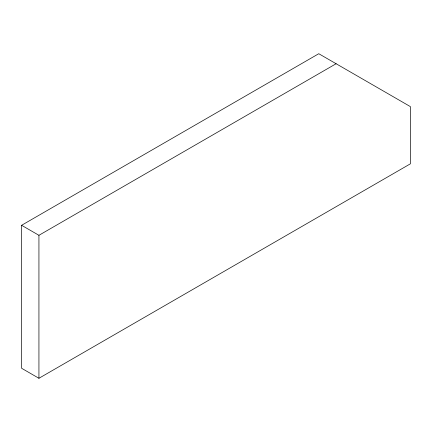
<?xml version="1.0" encoding="UTF-8"?>
<svg xmlns="http://www.w3.org/2000/svg" width="432" height="432" viewBox="0 0 432 432"><rect width="100%" height="100%" fill="white"/><g stroke="black" fill="none" stroke-linecap="round" stroke-linejoin="round"><path stroke-width="0.65" d="M21.6 225.293L318.773 53.719L410.4 106.623L410.4 163.814L38.934 378.281L21.6 368.269L21.6 225.293L38.934 235.3L336.107 63.731M38.934 235.3L38.934 378.281"/></g></svg>
